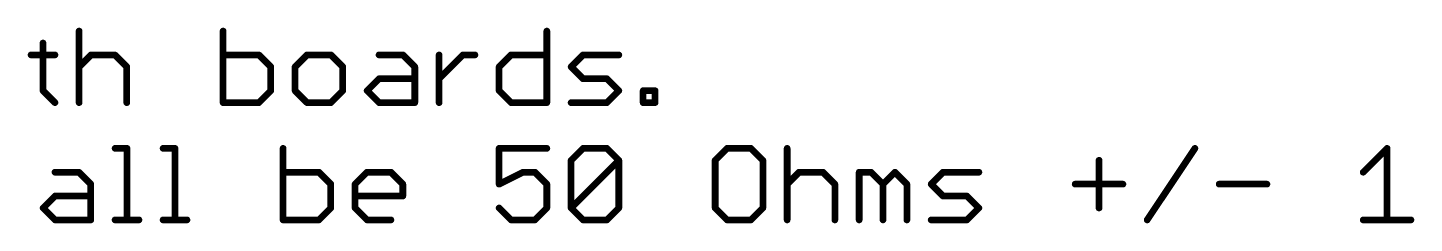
# Model space of a CAD drawing. Extents: x -1.41 to 8.41, y -3.01 to 3.01.
# Drawn here: x 4.367 to 5.609, y -1.7 to -1.525 of the extents above; entities that cross this region are included whole.
import ezdxf

# ---------------------------------------------------------------- set-up
doc = ezdxf.new("R2010")
doc.units = 0
doc.layers.add('52', color=253, linetype='CONTINUOUS')

msp = doc.modelspace()

# ---------------------------------------------------------------- linework, layer by layer
at = {"layer": '52', "const_width": 0.006}
for points in [[(4.413426, -1.527945), (4.413426, -1.592)], [(4.542336, -1.527945), (4.542336, -1.592)], [(4.832117, -1.527945), (4.832117, -1.592)], [(4.381132, -1.538621), (4.381132, -1.581324)], [(4.370456, -1.549297), (4.391808, -1.549297)], [(4.413426, -1.559973), (4.424102, -1.549297)], [(4.424102, -1.549297), (4.445454, -1.549297)], [(4.445454, -1.549297), (4.456129, -1.559973)], [(4.574364, -1.549297), (4.542336, -1.549297)], [(4.585039, -1.559973), (4.574364, -1.549297)], [(4.617467, -1.549297), (4.606791, -1.559973)], [(4.638819, -1.549297), (4.617467, -1.549297)], [(4.649494, -1.559973), (4.638819, -1.549297)], [(4.681922, -1.549297), (4.703273, -1.549297)], [(4.703273, -1.549297), (4.713949, -1.559973)], [(4.735701, -1.592), (4.735701, -1.549297)], [(4.735701, -1.570648), (4.757053, -1.549297)], [(4.757053, -1.549297), (4.767728, -1.549297)], [(4.789414, -1.559973), (4.800089, -1.549297)], [(4.800089, -1.549297), (4.832117, -1.549297)], [(4.853869, -1.559973), (4.864544, -1.549297)], [(4.864544, -1.549297), (4.896572, -1.549297)], [(4.456129, -1.559973), (4.456129, -1.592)], [(4.585039, -1.581324), (4.585039, -1.559973)], [(4.606791, -1.559973), (4.606791, -1.581324)], [(4.649494, -1.581324), (4.649494, -1.559973)], [(4.713949, -1.559973), (4.713949, -1.592)], [(4.789414, -1.581324), (4.789414, -1.559973)], [(4.864544, -1.570648), (4.853869, -1.559973)], [(4.671246, -1.581324), (4.681922, -1.570648)], [(4.681922, -1.570648), (4.713949, -1.570648)], [(4.885896, -1.570648), (4.864544, -1.570648)], [(4.896572, -1.581324), (4.885896, -1.570648)], [(4.381132, -1.581324), (4.391808, -1.592)], [(4.574364, -1.592), (4.585039, -1.581324)], [(4.606791, -1.581324), (4.617467, -1.592)], [(4.638819, -1.592), (4.649494, -1.581324)], [(4.681922, -1.592), (4.671246, -1.581324)], [(4.800089, -1.592), (4.789414, -1.581324)], [(4.885896, -1.592), (4.896572, -1.581324)], [(4.918324, -1.592), (4.918324, -1.581324)], [(4.918324, -1.581324), (4.928999, -1.581324)], [(4.928999, -1.581324), (4.928999, -1.592)], [(4.542336, -1.592), (4.574364, -1.592)], [(4.617467, -1.592), (4.638819, -1.592)], [(4.713949, -1.592), (4.681922, -1.592)], [(4.832117, -1.592), (4.800089, -1.592)], [(4.853869, -1.592), (4.885896, -1.592)], [(4.928999, -1.592), (4.918324, -1.592)], [(4.445654, -1.632945), (4.456329, -1.632945)], [(4.456329, -1.632945), (4.456329, -1.697)], [(4.488624, -1.632945), (4.499299, -1.632945)], [(4.499299, -1.632945), (4.499299, -1.697)], [(4.596049, -1.632945), (4.596049, -1.697)], [(4.832117, -1.632945), (4.789414, -1.632945)], [(4.789414, -1.632945), (4.789414, -1.664973)], [(4.853869, -1.643621), (4.864544, -1.632945)], [(4.864544, -1.632945), (4.885896, -1.632945)], [(4.885896, -1.632945), (4.896572, -1.643621)], [(4.993454, -1.632945), (4.982779, -1.643621)], [(5.014806, -1.632945), (4.993454, -1.632945)], [(5.025482, -1.643621), (5.014806, -1.632945)], [(5.047234, -1.632945), (5.047234, -1.697)], [(5.369508, -1.697), (5.412211, -1.632945)], [(5.562873, -1.654297), (5.584225, -1.632945)], [(5.584225, -1.632945), (5.584225, -1.697)], [(4.853869, -1.686324), (4.853869, -1.643621)], [(4.853869, -1.686324), (4.896572, -1.643621)], [(4.896572, -1.643621), (4.896572, -1.686324)], [(4.982779, -1.643621), (4.982779, -1.686324)], [(5.025482, -1.686324), (5.025482, -1.643621)], [(5.326405, -1.643621), (5.326405, -1.686324)], [(4.391875, -1.654297), (4.413226, -1.654297)], [(4.413226, -1.654297), (4.423902, -1.664973)], [(4.423902, -1.664973), (4.423902, -1.697)], [(4.628076, -1.654297), (4.596049, -1.654297)], [(4.638752, -1.664973), (4.628076, -1.654297)], [(4.638752, -1.686324), (4.638752, -1.664973)], [(4.660504, -1.664973), (4.671179, -1.654297)], [(4.660504, -1.686324), (4.660504, -1.664973)], [(4.671179, -1.654297), (4.692531, -1.654297)], [(4.692531, -1.654297), (4.703207, -1.664973)], [(4.703207, -1.664973), (4.703207, -1.675648)], [(4.789414, -1.664973), (4.810765, -1.654297)], [(4.810765, -1.654297), (4.821441, -1.654297)], [(4.821441, -1.654297), (4.832117, -1.664973)], [(4.832117, -1.664973), (4.832117, -1.686324)], [(5.047234, -1.664973), (5.057909, -1.654297)], [(5.057909, -1.654297), (5.079261, -1.654297)], [(5.079261, -1.654297), (5.089937, -1.664973)], [(5.089937, -1.664973), (5.089937, -1.697)], [(5.111688, -1.697), (5.111688, -1.654297)], [(5.111688, -1.654297), (5.122364, -1.654297)], [(5.122364, -1.654297), (5.13304, -1.664973)], [(5.13304, -1.664973), (5.143716, -1.654297)], [(5.13304, -1.664973), (5.13304, -1.697)], [(5.143716, -1.654297), (5.154392, -1.664973)], [(5.154392, -1.664973), (5.154392, -1.697)], [(5.176143, -1.664973), (5.186819, -1.654297)], [(5.186819, -1.675648), (5.176143, -1.664973)], [(5.186819, -1.654297), (5.218847, -1.654297)], [(5.305053, -1.664973), (5.347757, -1.664973)], [(5.433963, -1.664973), (5.476666, -1.664973)], [(4.381199, -1.686324), (4.391875, -1.675648)], [(4.391875, -1.675648), (4.423902, -1.675648)], [(4.703207, -1.675648), (4.660504, -1.675648)], [(5.208171, -1.675648), (5.186819, -1.675648)], [(5.218847, -1.686324), (5.208171, -1.675648)], [(4.391875, -1.697), (4.381199, -1.686324)], [(4.628076, -1.697), (4.638752, -1.686324)], [(4.671179, -1.697), (4.660504, -1.686324)], [(4.800089, -1.697), (4.789414, -1.686324)], [(4.832117, -1.686324), (4.821441, -1.697)], [(4.864544, -1.697), (4.853869, -1.686324)], [(4.896572, -1.686324), (4.885896, -1.697)], [(4.982779, -1.686324), (4.993454, -1.697)], [(5.014806, -1.697), (5.025482, -1.686324)], [(5.208171, -1.697), (5.218847, -1.686324)], [(4.423902, -1.697), (4.391875, -1.697)], [(4.445654, -1.697), (4.467005, -1.697)], [(4.488624, -1.697), (4.509975, -1.697)], [(4.596049, -1.697), (4.628076, -1.697)], [(4.692531, -1.697), (4.671179, -1.697)], [(4.821441, -1.697), (4.800089, -1.697)], [(4.885896, -1.697), (4.864544, -1.697)], [(4.993454, -1.697), (5.014806, -1.697)], [(5.176143, -1.697), (5.208171, -1.697)], [(5.562873, -1.697), (5.605576, -1.697)]]:
    msp.add_lwpolyline(points, dxfattribs=at)
at = {"layer": '52', "const_width": 0.003}
for points in [[(4.414926, -1.527945, 1), (4.411926, -1.527945)], [(4.543836, -1.527945, 1), (4.540836, -1.527945)], [(4.833617, -1.527945, 1), (4.830617, -1.527945)], [(4.382632, -1.538621, 1), (4.379632, -1.538621)], [(4.370456, -1.547797, 1), (4.370456, -1.550797)], [(4.391808, -1.550797, 1), (4.391808, -1.547797)], [(4.424102, -1.547797, 1), (4.424102, -1.550797)], [(4.425163, -1.550358, 1), (4.423041, -1.548236)], [(4.446514, -1.548236, 1), (4.444393, -1.550358)], [(4.445454, -1.550797, 1), (4.445454, -1.547797)], [(4.542336, -1.547797, 1), (4.542336, -1.550797)], [(4.575424, -1.548236, 1), (4.573303, -1.550358)], [(4.574364, -1.550797, 1), (4.574364, -1.547797)], [(4.617467, -1.547797, 1), (4.617467, -1.550797)], [(4.618528, -1.550358, 1), (4.616406, -1.548236)], [(4.639879, -1.548236, 1), (4.637758, -1.550358)], [(4.638819, -1.550797, 1), (4.638819, -1.547797)], [(4.681922, -1.547797, 1), (4.681922, -1.550797)], [(4.704334, -1.548236, 1), (4.702213, -1.550358)], [(4.703273, -1.550797, 1), (4.703273, -1.547797)], [(4.737201, -1.549297, 1), (4.734201, -1.549297)], [(4.757053, -1.547797, 1), (4.757053, -1.550797)], [(4.758113, -1.550358, 1), (4.755992, -1.548236)], [(4.767728, -1.550797, 1), (4.767728, -1.547797)], [(4.800089, -1.547797, 1), (4.800089, -1.550797)], [(4.80115, -1.550358, 1), (4.799029, -1.548236)], [(4.832117, -1.550797, 1), (4.832117, -1.547797)], [(4.864544, -1.547797, 1), (4.864544, -1.550797)], [(4.865605, -1.550358, 1), (4.863484, -1.548236)], [(4.896572, -1.550797, 1), (4.896572, -1.547797)], [(4.412366, -1.558912, 1), (4.414487, -1.561033)], [(4.457629, -1.559973, 1), (4.454629, -1.559973)], [(4.455069, -1.561033, 1), (4.45719, -1.558912)], [(4.586539, -1.559973, 1), (4.583539, -1.559973)], [(4.583979, -1.561033, 1), (4.5861, -1.558912)], [(4.608291, -1.559973, 1), (4.605291, -1.559973)], [(4.605731, -1.558912, 1), (4.607852, -1.561033)], [(4.650994, -1.559973, 1), (4.647994, -1.559973)], [(4.648434, -1.561033, 1), (4.650555, -1.558912)], [(4.715449, -1.559973, 1), (4.712449, -1.559973)], [(4.712889, -1.561033, 1), (4.71501, -1.558912)], [(4.790914, -1.559973, 1), (4.787914, -1.559973)], [(4.788353, -1.558912, 1), (4.790474, -1.561033)], [(4.854929, -1.558912, 1), (4.852808, -1.561033)], [(4.852808, -1.558912, 1), (4.854929, -1.561033)], [(4.681922, -1.569148, 1), (4.681922, -1.572148)], [(4.682983, -1.571709, 1), (4.680861, -1.569588)], [(4.713949, -1.572148, 1), (4.713949, -1.569148)], [(4.73464, -1.569588, 1), (4.736762, -1.571709)], [(4.864544, -1.569148, 1), (4.864544, -1.572148)], [(4.863484, -1.571709, 1), (4.865605, -1.569588)], [(4.886957, -1.569588, 1), (4.884835, -1.571709)], [(4.885896, -1.572148, 1), (4.885896, -1.569148)], [(4.382193, -1.580264, 1), (4.380071, -1.582385)], [(4.379632, -1.581324, 1), (4.382632, -1.581324)], [(4.583539, -1.581324, 1), (4.586539, -1.581324)], [(4.5861, -1.582385, 1), (4.583979, -1.580264)], [(4.605291, -1.581324, 1), (4.608291, -1.581324)], [(4.607852, -1.580264, 1), (4.605731, -1.582385)], [(4.647994, -1.581324, 1), (4.650994, -1.581324)], [(4.650555, -1.582385, 1), (4.648434, -1.580264)], [(4.672307, -1.580264, 1), (4.670186, -1.582385)], [(4.670186, -1.580264, 1), (4.672307, -1.582385)], [(4.790474, -1.580264, 1), (4.788353, -1.582385)], [(4.787914, -1.581324, 1), (4.790914, -1.581324)], [(4.897632, -1.582385, 1), (4.895511, -1.580264)], [(4.895511, -1.582385, 1), (4.897632, -1.580264)], [(4.919824, -1.581324, 1), (4.916824, -1.581324)], [(4.918324, -1.579824, 1), (4.918324, -1.582824)], [(4.930499, -1.581324, 1), (4.927499, -1.581324)], [(4.928999, -1.582824, 1), (4.928999, -1.579824)], [(4.390747, -1.593061, 1), (4.392868, -1.590939)], [(4.411926, -1.592, 1), (4.414926, -1.592)], [(4.454629, -1.592, 1), (4.457629, -1.592)], [(4.542336, -1.5905, 1), (4.542336, -1.5935)], [(4.540836, -1.592, 1), (4.543836, -1.592)], [(4.573303, -1.590939, 1), (4.575424, -1.593061)], [(4.574364, -1.5935, 1), (4.574364, -1.5905)], [(4.617467, -1.5905, 1), (4.617467, -1.5935)], [(4.616406, -1.593061, 1), (4.618528, -1.590939)], [(4.637758, -1.590939, 1), (4.639879, -1.593061)], [(4.638819, -1.5935, 1), (4.638819, -1.5905)], [(4.681922, -1.5905, 1), (4.681922, -1.5935)], [(4.680861, -1.593061, 1), (4.682983, -1.590939)], [(4.712449, -1.592, 1), (4.715449, -1.592)], [(4.713949, -1.5935, 1), (4.713949, -1.5905)], [(4.734201, -1.592, 1), (4.737201, -1.592)], [(4.800089, -1.5905, 1), (4.800089, -1.5935)], [(4.799029, -1.593061, 1), (4.80115, -1.590939)], [(4.830617, -1.592, 1), (4.833617, -1.592)], [(4.832117, -1.5935, 1), (4.832117, -1.5905)], [(4.853869, -1.5905, 1), (4.853869, -1.5935)], [(4.884835, -1.590939, 1), (4.886957, -1.593061)], [(4.885896, -1.5935, 1), (4.885896, -1.5905)], [(4.918324, -1.5905, 1), (4.918324, -1.5935)], [(4.916824, -1.592, 1), (4.919824, -1.592)], [(4.927499, -1.592, 1), (4.930499, -1.592)], [(4.928999, -1.5935, 1), (4.928999, -1.5905)], [(4.445654, -1.631445, 1), (4.445654, -1.634445)], [(4.457829, -1.632945, 1), (4.454829, -1.632945)], [(4.456329, -1.634445, 1), (4.456329, -1.631445)], [(4.488624, -1.631445, 1), (4.488624, -1.634445)], [(4.500799, -1.632945, 1), (4.497799, -1.632945)], [(4.499299, -1.634445, 1), (4.499299, -1.631445)], [(4.597549, -1.632945, 1), (4.594549, -1.632945)], [(4.789414, -1.631445, 1), (4.789414, -1.634445)], [(4.790914, -1.632945, 1), (4.787914, -1.632945)], [(4.832117, -1.634445, 1), (4.832117, -1.631445)], [(4.864544, -1.631445, 1), (4.864544, -1.634445)], [(4.865605, -1.634006, 1), (4.863484, -1.631885)], [(4.886957, -1.631885, 1), (4.884835, -1.634006)], [(4.885896, -1.634445, 1), (4.885896, -1.631445)], [(4.993454, -1.631445, 1), (4.993454, -1.634445)], [(4.994515, -1.634006, 1), (4.992394, -1.631885)], [(5.015867, -1.631885, 1), (5.013745, -1.634006)], [(5.014806, -1.634445, 1), (5.014806, -1.631445)], [(5.048734, -1.632945, 1), (5.045734, -1.632945)], [(5.41346, -1.633777, 1), (5.410963, -1.632113)], [(5.585725, -1.632945, 1), (5.582725, -1.632945)], [(5.585285, -1.634006, 1), (5.583164, -1.631885)], [(4.852808, -1.64256, 1), (4.854929, -1.644682)], [(4.855369, -1.643621, 1), (4.852369, -1.643621)], [(4.898072, -1.643621, 1), (4.895072, -1.643621)], [(4.897632, -1.644682, 1), (4.895511, -1.64256)], [(4.895511, -1.644682, 1), (4.897632, -1.64256)], [(4.981718, -1.64256, 1), (4.983839, -1.644682)], [(4.984279, -1.643621, 1), (4.981279, -1.643621)], [(5.026982, -1.643621, 1), (5.023982, -1.643621)], [(5.024421, -1.644682, 1), (5.026542, -1.64256)], [(5.327905, -1.643621, 1), (5.324905, -1.643621)], [(4.391875, -1.652797, 1), (4.391875, -1.655797)], [(4.414287, -1.653236, 1), (4.412165, -1.655358)], [(4.413226, -1.655797, 1), (4.413226, -1.652797)], [(4.425402, -1.664973, 1), (4.422402, -1.664973)], [(4.422841, -1.666033, 1), (4.424963, -1.663912)], [(4.596049, -1.652797, 1), (4.596049, -1.655797)], [(4.629137, -1.653236, 1), (4.627015, -1.655358)], [(4.628076, -1.655797, 1), (4.628076, -1.652797)], [(4.640252, -1.664973, 1), (4.637252, -1.664973)], [(4.637691, -1.666033, 1), (4.639813, -1.663912)], [(4.662004, -1.664973, 1), (4.659004, -1.664973)], [(4.659443, -1.663912, 1), (4.661564, -1.666033)], [(4.671179, -1.652797, 1), (4.671179, -1.655797)], [(4.67224, -1.655358, 1), (4.670119, -1.653236)], [(4.693592, -1.653236, 1), (4.69147, -1.655358)], [(4.692531, -1.655797, 1), (4.692531, -1.652797)], [(4.704707, -1.664973, 1), (4.701707, -1.664973)], [(4.702146, -1.666033, 1), (4.704267, -1.663912)], [(4.788743, -1.663631, 1), (4.790084, -1.666314)], [(4.810765, -1.652797, 1), (4.810765, -1.655797)], [(4.811436, -1.655639, 1), (4.810094, -1.652955)], [(4.822502, -1.653236, 1), (4.82038, -1.655358)], [(4.821441, -1.655797, 1), (4.821441, -1.652797)], [(4.833617, -1.664973, 1), (4.830617, -1.664973)], [(4.831056, -1.666033, 1), (4.833177, -1.663912)], [(5.046173, -1.663912, 1), (5.048294, -1.666033)], [(5.057909, -1.652797, 1), (5.057909, -1.655797)], [(5.05897, -1.655358, 1), (5.056849, -1.653236)], [(5.080321, -1.653236, 1), (5.0782, -1.655358)], [(5.079261, -1.655797, 1), (5.079261, -1.652797)], [(5.091437, -1.664973, 1), (5.088437, -1.664973)], [(5.088876, -1.666033, 1), (5.090997, -1.663912)], [(5.113188, -1.654297, 1), (5.110188, -1.654297)], [(5.111688, -1.652797, 1), (5.111688, -1.655797)], [(5.123425, -1.653236, 1), (5.121304, -1.655358)], [(5.122364, -1.655797, 1), (5.122364, -1.652797)], [(5.13454, -1.664973, 1), (5.13154, -1.664973)], [(5.131979, -1.663912, 1), (5.134101, -1.666033)], [(5.131979, -1.666033, 1), (5.134101, -1.663912)], [(5.144776, -1.653236, 1), (5.142655, -1.655358)], [(5.144776, -1.655358, 1), (5.142655, -1.653236)], [(5.155892, -1.664973, 1), (5.152892, -1.664973)], [(5.153331, -1.666033, 1), (5.155452, -1.663912)], [(5.177204, -1.663912, 1), (5.175083, -1.666033)], [(5.175083, -1.663912, 1), (5.177204, -1.666033)], [(5.186819, -1.652797, 1), (5.186819, -1.655797)], [(5.18788, -1.655358, 1), (5.185758, -1.653236)], [(5.218847, -1.655797, 1), (5.218847, -1.652797)], [(5.305053, -1.663473, 1), (5.305053, -1.666473)], [(5.347757, -1.666473, 1), (5.347757, -1.663473)], [(5.433963, -1.663473, 1), (5.433963, -1.666473)], [(5.476666, -1.666473, 1), (5.476666, -1.663473)], [(5.561813, -1.653236, 1), (5.563934, -1.655358)], [(4.391875, -1.674148, 1), (4.391875, -1.677148)], [(4.392935, -1.676709, 1), (4.390814, -1.674588)], [(4.423902, -1.677148, 1), (4.423902, -1.674148)], [(4.660504, -1.674148, 1), (4.660504, -1.677148)], [(4.701707, -1.675648, 1), (4.704707, -1.675648)], [(4.703207, -1.677148, 1), (4.703207, -1.674148)], [(4.787914, -1.664973, 1), (4.790914, -1.664973)], [(5.186819, -1.674148, 1), (5.186819, -1.677148)], [(5.185758, -1.676709, 1), (5.18788, -1.674588)], [(5.209231, -1.674588, 1), (5.20711, -1.676709)], [(5.208171, -1.677148, 1), (5.208171, -1.674148)], [(4.382259, -1.685264, 1), (4.380138, -1.687385)], [(4.380138, -1.685264, 1), (4.382259, -1.687385)], [(4.637252, -1.686324, 1), (4.640252, -1.686324)], [(4.639812, -1.687385, 1), (4.637691, -1.685264)], [(4.661564, -1.685264, 1), (4.659443, -1.687385)], [(4.659004, -1.686324, 1), (4.662004, -1.686324)], [(4.790474, -1.685264, 1), (4.788353, -1.687385)], [(4.830617, -1.686324, 1), (4.833617, -1.686324)], [(4.833177, -1.687385, 1), (4.831056, -1.685264)], [(4.854929, -1.685264, 1), (4.852808, -1.687385)], [(4.852808, -1.685264, 1), (4.854929, -1.687385)], [(4.852369, -1.686324, 1), (4.855369, -1.686324)], [(4.895072, -1.686324, 1), (4.898072, -1.686324)], [(4.897632, -1.687385, 1), (4.895511, -1.685264)], [(4.983839, -1.685264, 1), (4.981718, -1.687385)], [(4.981279, -1.686324, 1), (4.984279, -1.686324)], [(5.023982, -1.686324, 1), (5.026982, -1.686324)], [(5.026542, -1.687385, 1), (5.024421, -1.685264)], [(5.219907, -1.687385, 1), (5.217786, -1.685264)], [(5.217786, -1.687385, 1), (5.219907, -1.685264)], [(5.324905, -1.686324, 1), (5.327905, -1.686324)], [(4.391875, -1.6955, 1), (4.391875, -1.6985)], [(4.390814, -1.698061, 1), (4.392935, -1.695939)], [(4.422402, -1.697, 1), (4.425402, -1.697)], [(4.423902, -1.6985, 1), (4.423902, -1.6955)], [(4.445654, -1.6955, 1), (4.445654, -1.6985)], [(4.454829, -1.697, 1), (4.457829, -1.697)], [(4.467005, -1.6985, 1), (4.467005, -1.6955)], [(4.488624, -1.6955, 1), (4.488624, -1.6985)], [(4.497799, -1.697, 1), (4.500799, -1.697)], [(4.509975, -1.6985, 1), (4.509975, -1.6955)], [(4.596049, -1.6955, 1), (4.596049, -1.6985)], [(4.594549, -1.697, 1), (4.597549, -1.697)], [(4.627015, -1.695939, 1), (4.629137, -1.698061)], [(4.628076, -1.6985, 1), (4.628076, -1.6955)], [(4.671179, -1.6955, 1), (4.671179, -1.6985)], [(4.670119, -1.698061, 1), (4.67224, -1.695939)], [(4.692531, -1.6985, 1), (4.692531, -1.6955)], [(4.800089, -1.6955, 1), (4.800089, -1.6985)], [(4.799029, -1.698061, 1), (4.80115, -1.695939)], [(4.82038, -1.695939, 1), (4.822502, -1.698061)], [(4.821441, -1.6985, 1), (4.821441, -1.6955)], [(4.864544, -1.6955, 1), (4.864544, -1.6985)], [(4.863484, -1.698061, 1), (4.865605, -1.695939)], [(4.884835, -1.695939, 1), (4.886957, -1.698061)], [(4.885896, -1.6985, 1), (4.885896, -1.6955)], [(4.993454, -1.6955, 1), (4.993454, -1.6985)], [(4.992394, -1.698061, 1), (4.994515, -1.695939)], [(5.013745, -1.695939, 1), (5.015867, -1.698061)], [(5.014806, -1.6985, 1), (5.014806, -1.6955)], [(5.045734, -1.697, 1), (5.048734, -1.697)], [(5.088437, -1.697, 1), (5.091437, -1.697)], [(5.110188, -1.697, 1), (5.113188, -1.697)], [(5.13154, -1.697, 1), (5.13454, -1.697)], [(5.152892, -1.697, 1), (5.155892, -1.697)], [(5.176143, -1.6955, 1), (5.176143, -1.6985)], [(5.20711, -1.695939, 1), (5.209231, -1.698061)], [(5.208171, -1.6985, 1), (5.208171, -1.6955)], [(5.36826, -1.696168, 1), (5.370756, -1.697832)], [(5.562873, -1.6955, 1), (5.562873, -1.6985)], [(5.582725, -1.697, 1), (5.585725, -1.697)], [(5.605576, -1.6985, 1), (5.605576, -1.6955)]]:
    msp.add_lwpolyline(points, format="xyb", dxfattribs=at)

doc.saveas('drawing.dxf')
